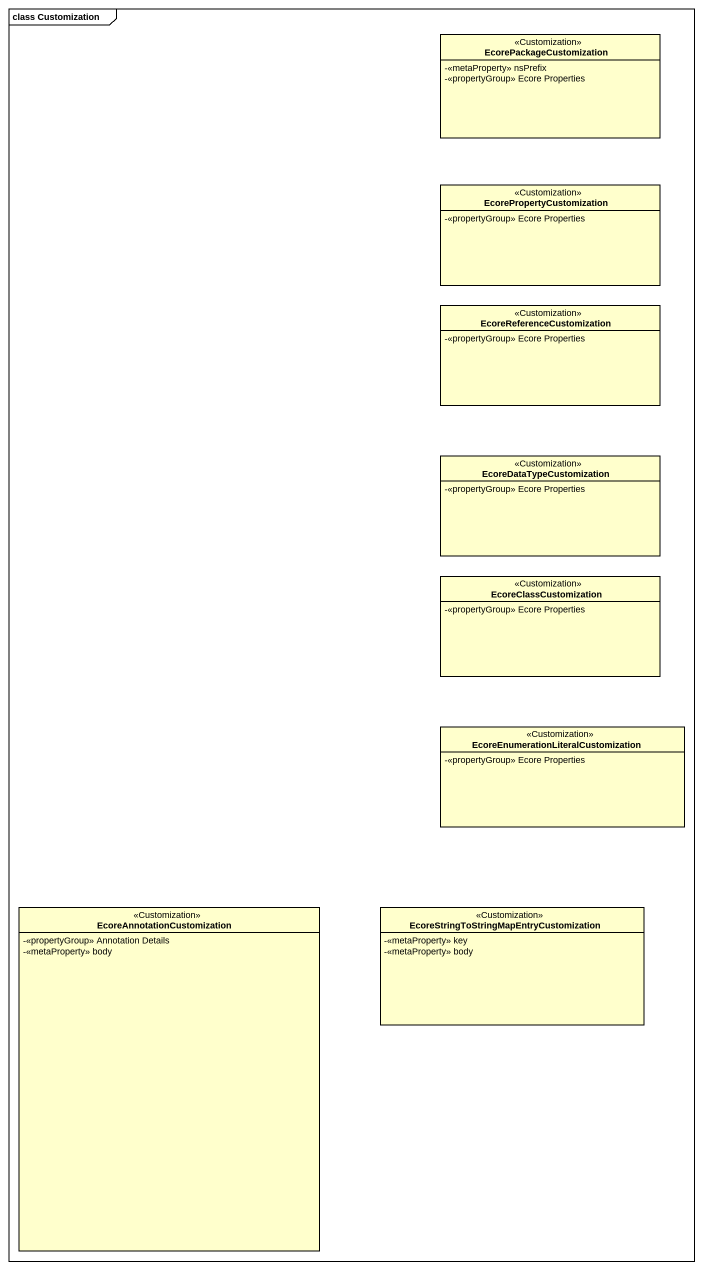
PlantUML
@startuml
mainframe class Customization
hide circle
hide empty members
skinparam classAttributeIconSize 0
class EcorePackageCustomization <<Customization>> {
  -<<metaProperty>> nsPrefix
  -<<propertyGroup>> Ecore Properties
}
class EcorePropertyCustomization <<Customization>> {
  -<<propertyGroup>> Ecore Properties
}
class EcoreReferenceCustomization <<Customization>> {
  -<<propertyGroup>> Ecore Properties
}
class EcoreDataTypeCustomization <<Customization>> {
  -<<propertyGroup>> Ecore Properties
}
class EcoreClassCustomization <<Customization>> {
  -<<propertyGroup>> Ecore Properties
}
class "EcoreEnumerationLiteralCustomization" as EcoreEnumerationLiteralCusto <<Customization>> {
  -<<propertyGroup>> Ecore Properties
}
class EcoreAnnotationCustomization <<Customization>> {
  -<<propertyGroup>> Annotation Details
  -<<metaProperty>> body
}
class "EcoreStringToStringMapEntryCustomization" as EcoreStringToStringMapEntryC <<Customization>> {
  -<<metaProperty>> key
  -<<metaProperty>> body
}
@enduml
